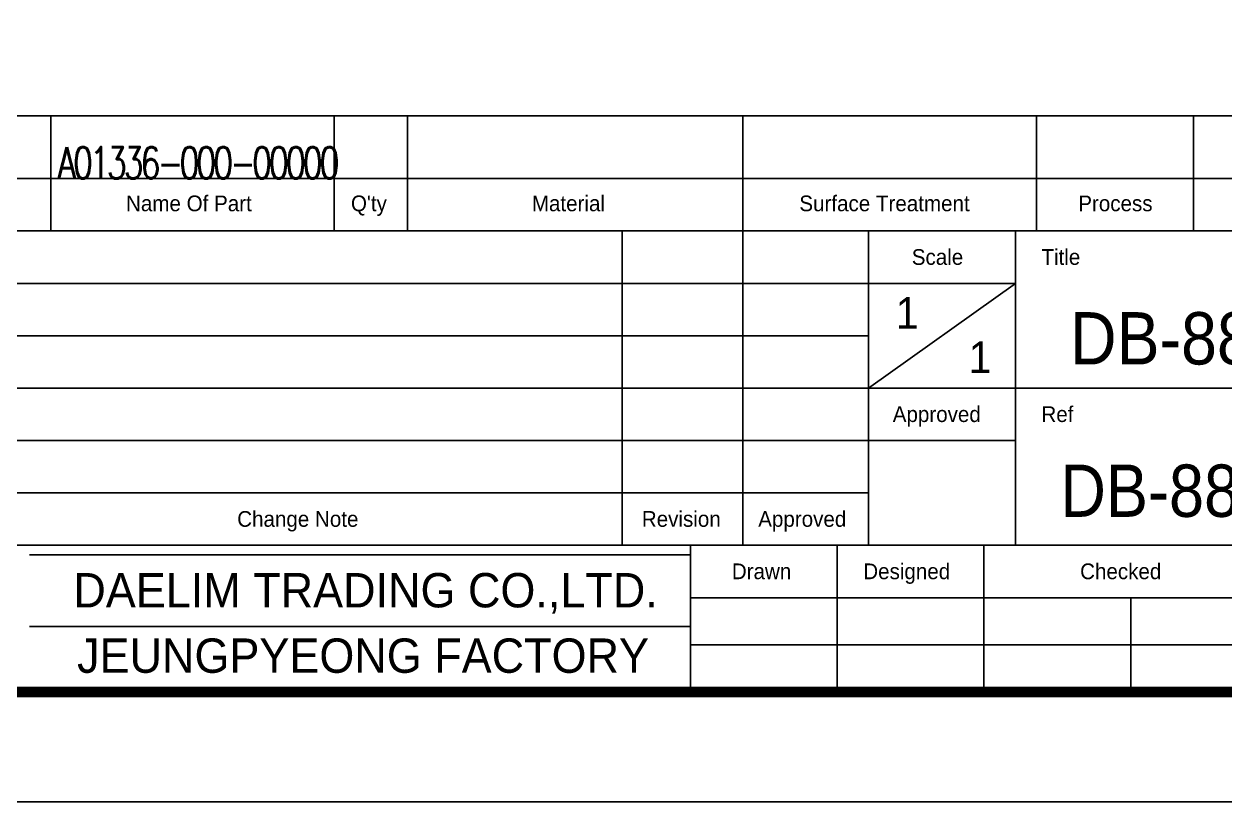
# Model space of a CAD drawing. Header units: millimetres. Extents: x 28 to 3046, y 8 to 3716.
# Drawn here: x 1397 to 2033, y 8 to 421 of the extents above; entities that cross this region are included whole.
import ezdxf
from ezdxf.enums import TextEntityAlignment as Align

# ---------------------------------------------------------------- set-up
doc = ezdxf.new("R2010")
doc.units = ezdxf.units.MM
doc.layers.add('1', color=7, linetype='CONTINUOUS')
doc.layers.add('1LINE', color=7, linetype='CONTINUOUS')
doc.styles.add('DEFAULT', font='simplex.shx')
doc.styles.add('hangul2', font='')
doc.styles.get('hangul2').set_extended_font_data('Gulim')

msp = doc.modelspace()

# ---------------------------------------------------------------- linework, layer by layer
at = {"layer": '1LINE', "color": 3}
for p, q in [((1294.96, 372.01), (2271.88, 372.01)), ((1411.52, 372.01), (1411.52, 310.96)), ((1561.39, 372.01), (1561.39, 310.96)), ((1600.24, 372.01), (1600.24, 310.96)), ((1777.87, 372.01), (1777.87, 310.96)), ((1933.29, 372.01), (1933.29, 310.96)), ((2016.55, 372.01), (2016.55, 310.96)), ((1294.96, 338.71), (2271.88, 338.71)), ((1294.96, 310.96), (2271.88, 310.96)), ((1714.03, 310.96), (1714.03, 144.43)), ((1777.87, 310.96), (1777.87, 144.43)), ((1844.48, 310.96), (1844.48, 144.43)), ((1922.19, 310.96), (1922.19, 144.43)), ((1294.96, 283.2), (1922.19, 283.2)), ((1922.19, 283.2), (1844.48, 227.7)), ((1294.96, 255.45), (1844.48, 255.45)), ((1294.96, 227.7), (2271.88, 227.7)), ((1294.96, 199.94), (1922.19, 199.94)), ((1294.96, 172.19), (1844.48, 172.19)), ((1294.96, 144.43), (2271.88, 144.43)), ((1750.11, 144.43), (1750.11, 66.72)), ((1827.82, 144.43), (1827.82, 66.72)), ((1905.53, 144.43), (1905.53, 66.72)), ((1750.11, 116.68), (2060.95, 116.68)), ((1983.24, 116.68), (1983.24, 66.72)), ((1750.11, 91.7), (2060.95, 91.7))]:
    msp.add_line(p, q, dxfattribs=at)
at = {"layer": '1LINE', "color": 4}
for p, q in [((1400.07, 139.34), (1750.11, 139.34)), ((1400.07, 101.33), (1750.11, 101.33))]:
    msp.add_line(p, q, dxfattribs=at)
msp.add_lwpolyline([(32.17, 8.44), (2363.47, 8.44), (2363.47, 1657), (32.17, 1657)], close=True, dxfattribs=at)
at = {"layer": '1LINE', "color": 4, "const_width": 5.55}
msp.add_lwpolyline([(123.76, 66.72), (2271.88, 66.72), (2271.88, 1598.72), (123.76, 1598.72)], close=True, dxfattribs=at)

# ---------------------------------------------------------------- texts
at = {"layer": '1', "color": 3, "linetype": 'Continuous', "insert": (1415.16, 338.71), "char_height": 16.6302, "attachment_point": 7, "line_spacing_factor": 0.903614, "style": 'DEFAULT'}
msp.add_mtext('{\\W0.738;\\T0.75;A01336-000-00000}', dxfattribs=at)
at = {"layer": '1', "color": 7, "linetype": 'Continuous', "char_height": 27.717, "attachment_point": 7, "line_spacing_factor": 0.903614, "style": 'hangul2'}
for s, insert in [('{\\W0.942;DB-8800}', (1951.07, 239.83)), ('{\\W0.921;DB-8800\\Fsimplex|c129; \\fGulim|b0|i0|c129|p50;외형도}', (1945.98, 156.51))]:
    msp.add_mtext(s, dxfattribs=dict(at, insert=insert))
at = {"layer": '1LINE', "color": 4, "style": 'hangul2'}
for s, p in [('DAELIM TRADING CO.,LTD.', (1578.09, 119.08)), ('JEUNGPYEONG FACTORY', (1576.76, 85.98))]:
    msp.add_text(s, height=18.1936, dxfattribs=at).set_placement(p, align=Align.MIDDLE)
at = {"layer": '1LINE', "color": 4, "attachment_point": 1, "style": 'hangul2'}
for s, insert, char_height, width in [('Name Of Part', (1451.27, 329.72), 8.3261, 102.0649), ("Q'ty", (1570.36, 329.72), 8.326, 71.1463), ('Material', (1666.14, 329.72), 8.326, 71.1463), ('Surface Treatment', (1807.77, 329.72), 8.3261, 116.5777), ('Process', (1955.46, 329.72), 8.326, 46.0836), ('Scale', (1867.31, 301.32), 8.326, 36.2031), ('Title', (1935.97, 301.32), 8.326, 36.2031), ('Approved', (1857.23, 218.06), 8.326, 9.4832), ('Ref', (1935.97, 218.06), 8.326, 36.2031), ('Change Note', (1510.13, 162.55), 8.3261, 81.3127), ('Revision', (1724.38, 162.55), 8.326, 46.1351), ('Approved', (1786, 162.55), 8.326, 9.4832), ('Drawn', (1772.03, 134.8), 8.326, 9.4832), ('Designed', (1841.62, 134.8), 8.326, 9.4832), ('Checked', (1956.44, 134.8), 8.326, 9.4832)]:
    msp.add_mtext(s, dxfattribs=dict(at, insert=insert, char_height=char_height, width=width))
at = {"layer": '1LINE', "color": 2, "char_height": 16.65, "width": 9.4832, "attachment_point": 1, "style": 'hangul2'}
for insert in [(1858.84, 275.88), (1897.41, 252.39)]:
    msp.add_mtext('1', dxfattribs=dict(at, insert=insert))

doc.saveas('drawing.dxf')
